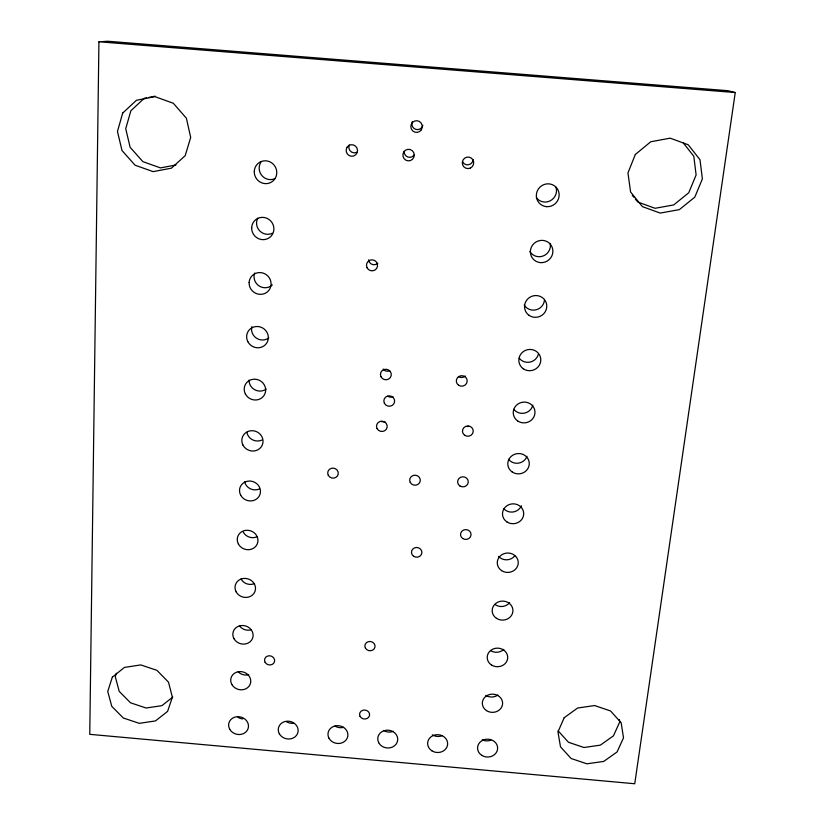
<?xml version="1.0" encoding="UTF-8"?>
<svg xmlns="http://www.w3.org/2000/svg" width="825" height="825" viewBox="0 0 825 825"><rect width="100%" height="100%" fill="white"/><g stroke="black" fill="none" stroke-linecap="round" stroke-linejoin="round"><path stroke-width="1.24" d="M98.928 41.797L89.76 734.333L634.745 783.75L735.24 92.544L728.032 90.709L107.828 41.25L98.928 41.797L735.24 92.544M116.407 673.21L115.283 676.706L119.223 691.371L130.515 702.807L146.118 708.015L161.937 705.643L172.807 697.063M146.716 97.814L144.303 98.278L130.886 110.746L125.73 128.721L130.144 147.324L142.859 161.628L160.463 167.898L175.952 164.969M149.129 97.34L155.162 96.174M637.663 201.991L655.04 208.292L673.695 204.94L688.731 192.782L696.114 174.972L693.794 156.234L683.059 142.612M558.123 730.857L568.477 742.273L583.914 747.502L600.342 745.15L613.449 735.838L619.73 721.968L619.338 719.513M632.28 195.319L633.817 197.227M635.353 199.134L636.89 201.042M377.85 263.175A5.435 5.373 30.6 0 1 368.569 259.865M392.999 396.66A5.28 5.084 9.4 0 1 387.74 396.217M384.935 421.678A5.249 5.032 9.8 0 1 381.346 421.369M465.269 375.994A5.321 5.146 -3.2 0 1 458.452 376.582M389.73 370.765A5.311 5.146 10.9 0 1 383.13 369.053M473.137 159.72A5.651 5.558 -67.3 0 1 462.536 161.69M422.864 125.317A5.713 5.589 -86.3 0 1 415.573 129.278A5.713 5.589 -86.3 0 1 412.376 121.523M468.817 426.308A5.27 5.043 -2.1 0 1 466.991 426.463M356.761 152.347A5.651 5.528 74 0 1 349.264 144.901M414.222 154.935A5.641 5.558 -89.6 0 1 404.116 151.295M497.877 695.042A9.931 8.941 0.5 0 1 485.812 695.382M503.776 649.388A10.034 9.127 -0.3 0 1 490.597 650.585M509.644 602.652A10.147 9.322 -1.3 0 1 495.495 604.828M514.8 555.833A10.261 9.529 -2.6 0 1 498.548 556.39M521.369 505.746A10.374 9.735 -4.3 0 1 503.642 508.592M526.958 456.277A10.498 9.941 -6.6 0 1 518.647 463.134A10.498 9.941 -6.6 0 1 508.509 459.298M532.785 405.157A10.632 10.158 -10 0 1 513.831 409.324M538.447 353.915A10.766 10.385 -15.3 0 1 519.265 358.215M544.417 300.424A10.911 10.601 -23.4 0 1 524.205 305.002M550.192 243.354A11.086 10.797 -35 0 1 529.898 251.491M555.967 187.213A11.292 10.983 -47.6 0 1 536.353 197.691M275.117 178.551A11.251 10.88 59.2 0 1 260.896 162.164M272.332 233.289A11.045 10.694 49.1 0 1 257.72 218.192M272.332 284.883A10.88 10.498 39.6 0 1 254.698 273.003M268.806 337.92A10.725 10.292 32.2 0 1 251.862 326.597M266.186 389.049A10.581 10.075 26.9 0 1 249.098 380.026M261.824 440.107A10.457 9.869 23.2 0 1 246.85 432.269M259.339 488.988A10.333 9.663 20.5 0 1 244.633 481.81M256.905 536.807A10.209 9.457 18.5 0 1 243.262 532.135M254.523 583.605A10.096 9.261 17 0 1 241.024 579.016M251.027 629.836A9.993 9.065 15.8 0 1 239.498 625.928M248.758 674.675A9.879 8.879 14.9 0 1 238.167 671.798M242.777 718.915A9.776 8.704 14.1 0 1 237.992 717.317M293.782 723.216A9.776 8.724 11.6 0 1 286.471 721.689M343.582 727.341A9.776 8.735 9 0 1 335.022 726.062M393.381 731.332A9.787 8.745 6.4 0 1 383.646 730.455M442.087 735.725A9.807 8.755 3.7 0 1 432.341 734.848M490.875 740.128A9.828 8.755 1.2 0 1 482.182 739.839M122.698 113.056L117.459 131.474L122.007 150.542L135.063 165.196L153.12 171.631L171.435 168.166L185.192 155.678L190.688 137.414L186.378 118.212L173.312 103.259L154.997 96.669L136.445 100.279L122.698 113.056M112.334 677.16L107.735 691.422L111.788 706.365L123.348 718.018L139.312 723.339L155.471 720.926L167.578 711.398L172.373 697.238L168.506 682.192L156.936 670.343L140.776 664.919L124.42 667.425L112.334 677.16M635.312 154.502L627.959 172.899L630.578 191.957L642.386 206.621L660.196 213.077L679.336 209.632L694.774 197.185L702.374 178.943L700.012 159.741L688.236 144.777L670.168 138.167L650.76 141.756L635.312 154.502M564.197 717.709L557.958 731.93L560.515 746.842L571.096 758.484L586.874 763.806L603.683 761.434L617.09 751.946L623.514 737.828L621.173 722.824L610.593 710.975L594.629 705.54L577.613 708.025L564.197 717.709M347.119 147.201A5.796 5.672 72.9 0 0 351.45 156.255A5.796 5.672 72.9 0 0 356.936 148.005A5.796 5.672 72.9 0 0 347.119 147.201M367.022 267.682A5.569 5.497 29 0 0 376.613 268.486A5.569 5.497 29 0 0 372.426 259.844A5.569 5.497 29 0 0 367.022 267.682M384.368 403.229A5.404 5.197 9.4 0 0 393.69 404.033A5.404 5.197 9.4 0 0 389.647 395.856A5.404 5.197 9.4 0 0 384.368 403.229M462.732 538.529A5.27 4.919 0.5 0 0 471.034 534.982A5.27 4.919 0.5 0 0 463.578 530.052A5.27 4.919 0.5 0 0 462.732 538.529M459.865 485.925A5.332 5.032 0 0 0 468.249 482.285A5.332 5.032 0 0 0 460.711 477.242A5.332 5.032 0 0 0 459.865 485.925M377.025 428.515A5.373 5.136 9.8 0 0 386.286 429.309A5.373 5.136 9.8 0 0 382.264 421.224A5.373 5.136 9.8 0 0 377.025 428.515M360.071 716.378A5.032 4.496 7.7 0 0 368.744 717.162A5.032 4.496 7.7 0 0 364.939 710.036A5.032 4.496 7.7 0 0 360.071 716.378M458.607 385.244A5.445 5.259 -2.8 0 0 467.177 381.408A5.445 5.259 -2.8 0 0 459.473 376.169A5.445 5.259 -2.8 0 0 458.607 385.244M380.975 376.736A5.435 5.259 10.8 0 0 390.349 377.541A5.435 5.259 10.8 0 0 386.286 369.27A5.435 5.259 10.8 0 0 380.975 376.736M265.093 662.269A5.084 4.579 13.7 0 0 273.838 663.053A5.084 4.579 13.7 0 0 269.858 655.782A5.084 4.579 13.7 0 0 265.093 662.269M470.384 168.032A5.785 5.692 -66.4 0 0 471.292 158.06A5.785 5.692 -66.4 0 0 462.309 162.35A5.785 5.692 -66.4 0 0 470.384 168.032M365.372 648.038A5.115 4.651 7.9 0 0 374.189 648.832A5.115 4.651 7.9 0 0 370.332 641.479A5.115 4.651 7.9 0 0 365.372 648.038M413.696 556.308A5.228 4.867 4.9 0 0 421.884 552.802A5.228 4.867 4.9 0 0 414.439 547.913A5.228 4.867 4.9 0 0 413.696 556.308M421.286 129.876A5.857 5.734 -86.6 0 0 417.037 120.728A5.857 5.734 -86.6 0 0 411.386 129.082A5.857 5.734 -86.6 0 0 421.286 129.876M328.247 475.241A5.311 5.012 13.9 0 0 337.394 476.046A5.311 5.012 13.9 0 0 333.331 468.126A5.311 5.012 13.9 0 0 328.247 475.241M410.19 482.316A5.321 5.022 5.1 0 0 419.358 483.11A5.321 5.022 5.1 0 0 415.429 475.2A5.321 5.022 5.1 0 0 410.19 482.316M464.733 435.322A5.393 5.146 -1.8 0 0 473.22 431.578A5.393 5.146 -1.8 0 0 465.599 426.442A5.393 5.146 -1.8 0 0 464.733 435.322M403.889 151.81A5.785 5.692 89.7 0 0 408.117 160.854A5.785 5.692 89.7 0 0 413.717 152.604A5.785 5.692 89.7 0 0 403.889 151.81M486.544 710.645A10.158 9.106 0.6 0 0 502.58 704.179A10.158 9.106 0.6 0 0 488.297 694.949A10.158 9.106 0.6 0 0 486.544 710.645M491.463 664.991A10.271 9.312 -0.2 0 0 507.674 658.36A10.271 9.312 -0.2 0 0 493.247 648.945A10.271 9.312 -0.2 0 0 491.463 664.991M496.475 618.337A10.385 9.508 -1.1 0 0 512.892 611.531A10.385 9.508 -1.1 0 0 498.3 601.941A10.385 9.508 -1.1 0 0 496.475 618.337M501.61 570.642A10.508 9.725 -2.4 0 0 518.213 563.661A10.508 9.725 -2.4 0 0 503.477 553.874A10.508 9.725 -2.4 0 0 501.61 570.642M506.859 521.874A10.622 9.941 -4 0 0 523.658 514.717A10.622 9.941 -4 0 0 508.767 504.735A10.622 9.941 -4 0 0 506.859 521.874M512.222 472.003A10.756 10.158 -6.3 0 0 529.227 464.65A10.756 10.158 -6.3 0 0 514.171 454.472A10.756 10.158 -6.3 0 0 512.222 472.003M517.708 420.987A10.88 10.385 -9.6 0 0 534.92 413.438A10.88 10.385 -9.6 0 0 519.709 403.043A10.88 10.385 -9.6 0 0 517.708 420.987M523.328 368.785A11.024 10.622 -14.6 0 0 540.746 361.02A11.024 10.622 -14.6 0 0 525.37 350.419A11.024 10.622 -14.6 0 0 523.328 368.785M529.072 315.356A11.179 10.849 -22.5 0 0 546.717 307.385A11.179 10.849 -22.5 0 0 531.166 296.557A11.179 10.849 -22.5 0 0 529.072 315.356M540.396 262.618A11.364 11.065 -33.8 0 0 551.946 246.768A11.364 11.065 -33.8 0 0 532.548 245.128A11.364 11.065 -33.8 0 0 540.396 262.618M546.49 206.642A11.571 11.251 -46.6 0 0 558.195 190.379A11.571 11.251 -46.6 0 0 538.56 188.739A11.571 11.251 -46.6 0 0 546.49 206.642M254.286 171.291A11.54 11.148 58.3 0 0 270.652 182.552A11.54 11.148 58.3 0 0 271.642 162.824A11.54 11.148 58.3 0 0 254.286 171.291M251.677 227.576A11.323 10.952 48.2 0 0 267.857 238.6A11.323 10.952 48.2 0 0 268.816 219.337A11.323 10.952 48.2 0 0 251.677 227.576M249.129 282.532A11.148 10.746 38.8 0 0 265.124 293.339A11.148 10.746 38.8 0 0 266.062 274.519A11.148 10.746 38.8 0 0 249.129 282.532M247.83 341.643A10.983 10.519 31.6 0 0 266.609 343.262A10.983 10.519 31.6 0 0 258.029 326.535A10.983 10.519 31.6 0 0 247.83 341.643M245.386 393.979A10.838 10.302 26.5 0 0 263.948 395.598A10.838 10.302 26.5 0 0 255.461 379.232A10.838 10.302 26.5 0 0 245.386 393.979M242.993 445.129A10.704 10.086 22.9 0 0 261.35 446.738A10.704 10.086 22.9 0 0 252.945 430.733A10.704 10.086 22.9 0 0 242.993 445.129M240.663 495.134A10.57 9.869 20.3 0 0 258.813 496.743A10.57 9.869 20.3 0 0 250.491 481.078A10.57 9.869 20.3 0 0 240.663 495.134M238.384 544.036A10.447 9.652 18.4 0 0 256.327 545.634A10.447 9.652 18.4 0 0 248.098 530.3A10.447 9.652 18.4 0 0 238.384 544.036M236.146 591.865A10.333 9.446 16.9 0 0 253.904 593.453A10.333 9.446 16.9 0 0 245.747 578.438A10.333 9.446 16.9 0 0 236.146 591.865M233.96 638.653A10.22 9.24 15.8 0 0 251.522 640.241A10.22 9.24 15.8 0 0 243.447 625.536A10.22 9.24 15.8 0 0 233.96 638.653M231.825 684.441A10.106 9.054 14.8 0 0 249.202 686.029A10.106 9.054 14.8 0 0 241.209 671.622A10.106 9.054 14.8 0 0 231.825 684.441M229.732 729.259A9.993 8.858 14.1 0 0 246.922 730.847A9.993 8.858 14.1 0 0 239.002 716.719A9.993 8.858 14.1 0 0 229.732 729.259M279.324 733.745A9.993 8.879 11.6 0 0 296.536 735.322A9.993 8.879 11.6 0 0 288.76 721.215A9.993 8.879 11.6 0 0 279.324 733.745M328.989 738.231A10.003 8.9 9 0 0 346.222 739.819A10.003 8.9 9 0 0 338.601 725.701A10.003 8.9 9 0 0 328.989 738.231M378.727 742.727A10.013 8.91 6.4 0 0 395.99 744.315A10.013 8.91 6.4 0 0 388.513 730.208A10.013 8.91 6.4 0 0 378.727 742.727M431.877 750.812A10.024 8.92 3.8 0 0 447.614 744.511A10.024 8.92 3.8 0 0 433.403 735.446A10.024 8.92 3.8 0 0 431.877 750.812M481.738 755.329A10.044 8.92 1.2 0 0 497.599 749.028A10.044 8.92 1.2 0 0 483.45 739.963A10.044 8.92 1.2 0 0 481.738 755.329"/></g></svg>
